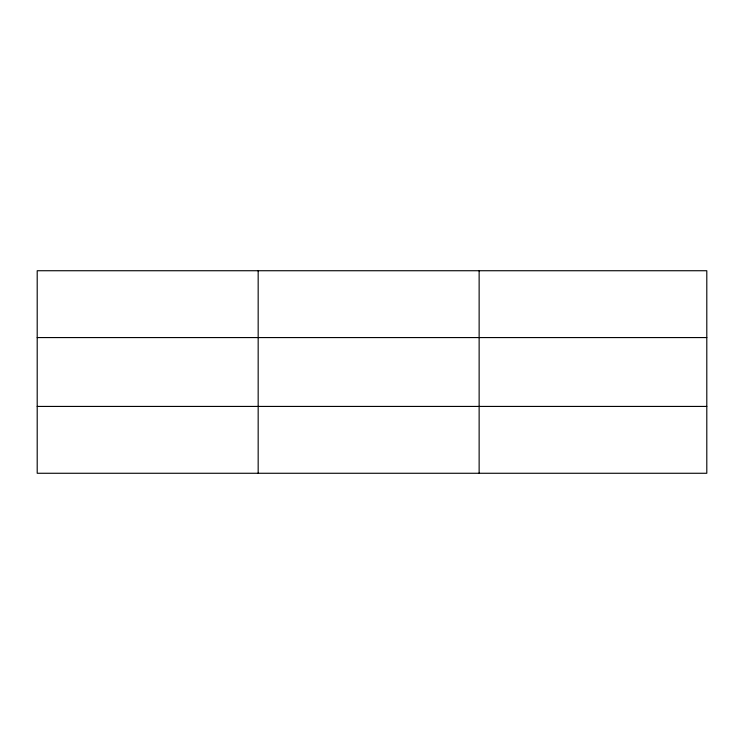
<?xml version="1.0" encoding="UTF-8"?>
<svg xmlns="http://www.w3.org/2000/svg" width="744" height="744" viewBox="0 0 744 744"><rect width="100%" height="100%" fill="white"/><g stroke="black" fill="none" stroke-linecap="round" stroke-linejoin="round"><path stroke-width="1.12" d="M258.168 473.268L258.168 270.732M479.136 473.268L479.136 270.732M706.8 337.571L706.8 270.732L37.2 270.732L37.2 473.268L706.8 473.268L706.8 337.571L37.2 337.571M37.2 406.429L706.8 406.429"/></g></svg>
